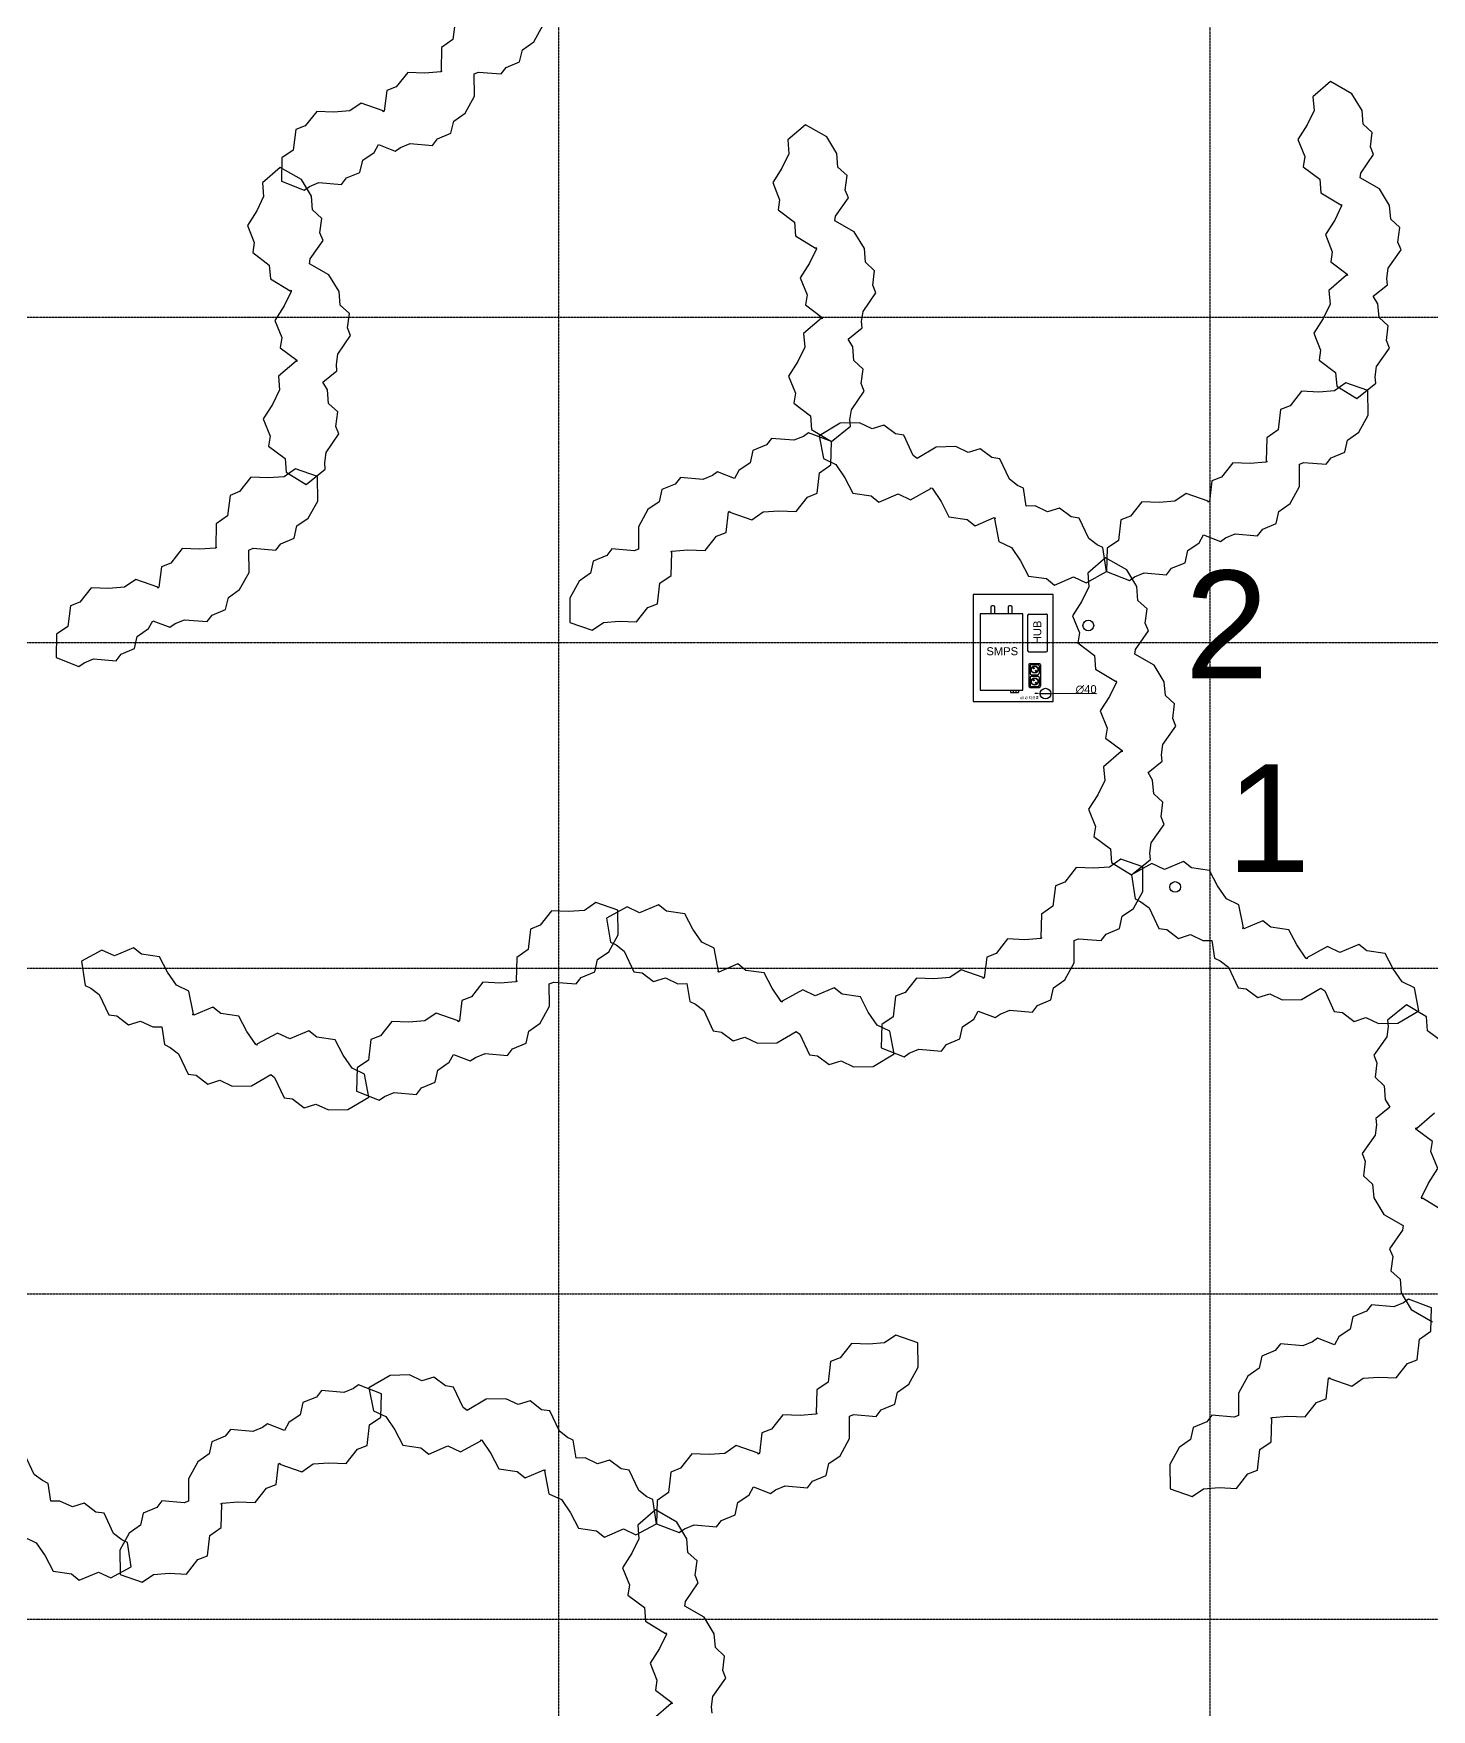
# Model space of a CAD drawing. Header units: millimetres. Extents: x -9372 to 300256, y -58520 to 166772.
# Drawn here: x 3151 to 8390, y -31759 to -25477 of the extents above; entities that cross this region are included whole.
import ezdxf

# ---------------------------------------------------------------- set-up
doc = ezdxf.new("R2010")
doc.units = ezdxf.units.MM
doc.linetypes.add('HIDDEN2', pattern=[0.1875, 0.125, -0.0625])
for name, color, linetype in [('2-몰탈', 9, 'Continuous'), ('Power_01', 1, 'Continuous'), ('Power_02', 2, 'Continuous'), ('Power_06', 6, 'Continuous'), ('SMPS 박스', 7, 'Continuous'), ('타공홀', 1, 'Continuous')]:
    doc.layers.add(name, color=color, linetype=linetype)
doc.styles.get("Standard").update_dxf_attribs({"font": 'ARIAL.TTF'})
doc.dimstyles.new('ARTware', dxfattribs={"dimtxt": 30, "dimasz": 10, "dimexe": 1.25, "dimexo": 10, "dimtad": 1, "dimtxsty": 'Standard', "dimcen": 2.5, "dimclrt": 1, "dimadec": 0, "dimazin": 0, "dimtfac": 1, "dimtmove": 0, "dimatfit": 3, "dimfxl": 1, "dimarcsym": 0})

# ---------------------------------------------------------------- blocks, each defined once
blk = doc.blocks.new('*D6')
at = {"layer": 'Defpoints', "color": 0}
for p in [(-626.0833078063766, 14915.8748293481), (-586.0833117631963, 14915.85703762044)]:
    blk.add_point(p, dxfattribs=at)
at = {"layer": 'SMPS 박스', "color": 0, "lineweight": -2}
for p, q in [((-636.0833068171717, 14915.87927728002), (-646.0833058279667, 14915.88372521194)), ((-626.0833078063766, 14915.8748293481), (-586.0833117631963, 14915.85703762044)), ((-415.6298764659865, 14915.78122108542), (-576.0833127524013, 14915.85258968852))]:
    blk.add_line(p, q, dxfattribs=at)
at = {"layer": 'SMPS 박스', "color": 0}
for points in [[(-636.0825654951856, 14917.54594378182), (-636.0840481391577, 14914.21261077822), (-626.0833078063766, 14915.8748293481)], [(-576.0825714304152, 14917.51925619032), (-576.0840540743875, 14914.18592318672), (-586.0833117631963, 14915.85703762044)]]:
    blk.add_solid(points, dxfattribs=at)
at = {"layer": 'SMPS 박스', "color": 1, "insert": (-454.269609769298, 14931.74059898608), "char_height": 30, "attachment_point": 5, "rotation": 359.9745152265206}
blk.add_mtext('∅40', dxfattribs=at)
blk = doc.blocks.new('마루바닥')
at = {"layer": '2-몰탈', "color": 1, "linetype": 'HIDDEN2', "ltscale": 3}
for p, q in [((93654.21663202788, 36693.39482803822), (93654.21663202788, 6190.469447600118)), ((96094.21663202788, 36693.39482803833), (96094.21663202881, 6016.924313471814)), ((90910.16343804332, 27888.68519794212), (121628.6778753509, 27888.68519767436)), ((91214.21663202788, 26668.68519793933), (120494.2166320269, 26668.68519767692)), ((90122.88111313037, 25448.68519794887), (120879.2753991315, 25448.68519768088)), ((90007.02274034428, 24228.68519794992), (120494.2166320269, 24228.68519767914)), ((89891.16436755727, 23008.68519795097), (121275.2660520009, 23008.68519767751))]:
    blk.add_line(p, q, dxfattribs=at)
blk = doc.blocks.new('SMPS 박스')
at = {"layer": 'SMPS 박스'}
for p, q in [((-673.2858225995765, 15209.10738881144), (-673.2858225995765, 15077.25927064883)), ((-668.2858225995765, 15214.10738881144), (-603.4590205419579, 15214.10738881144)), ((-598.4590205419578, 15077.25927064882), (-598.4590205419578, 15209.10738881144)), ((-668.5880564320094, 15023.48180711437), (-668.5880564320094, 14944.54343352256)), ((-668.2858225995765, 15072.25927064883), (-603.4590205419578, 15072.25927064882)), ((-663.5880564320094, 15028.48180711437), (-630.4028578559947, 15028.48180711438)), ((-663.5880564320094, 15020.48180711437), (-663.5880564320094, 14992.01262031847)), ((-658.5880564320096, 15025.48180711437), (-635.4028578559949, 15025.48180711438)), ((-630.4028578559945, 15020.48180711438), (-630.4028578559945, 14992.01262031847)), ((-625.4028578559945, 15023.48180711438), (-625.4028578559945, 14944.54343352256)), ((-663.5880564320094, 14976.01262031847), (-663.5880564320094, 14947.54343352256)), ((-658.5880564320096, 14987.01262031847), (-635.4028578559949, 14987.01262031847)), ((-658.5880564320091, 14981.01262031847), (-635.4028578559942, 14981.01262031846)), ((-630.4028578559945, 14976.01262031846), (-630.4028578559945, 14947.54343352256)), ((-737.8423397291978, 14929.53873098505), (-737.8423397291978, 14920.44700955359)), ((-737.8423397291978, 14929.53873098506), (-707.8423397291978, 14929.53873098506)), ((-737.8423397291978, 14920.44700955359), (-707.8423397291978, 14920.44700955359)), ((-727.8423397291978, 14929.53873098505), (-727.8423397291978, 14920.44700955359)), ((-717.8423397291978, 14929.53873098505), (-717.8423397291978, 14920.44700955359)), ((-707.8423397291978, 14929.53873098505), (-707.8423397291978, 14920.44700955359)), ((-663.5880564320094, 14939.54343352256), (-630.4028578559945, 14939.54343352256)), ((-658.588056432009, 14942.54343352256), (-635.4028578559943, 14942.54343352256))]:
    blk.add_line(p, q, dxfattribs=at)
for points in [[(-877.1073809304754, 15287.05487818116), (-877.1073809304754, 14887.05487818116), (-577.1073809304754, 14887.05487818116), (-577.1073809304754, 15287.05487818116)], [(-851.4903871840817, 15214.53873098506), (-851.4903871840817, 14929.53873098506), (-691.4903871840817, 14929.53873098506), (-691.4903871840817, 15214.53873098506)]]:
    blk.add_lwpolyline(points, close=True, dxfattribs=at)
for points in [[(-804.9535128626735, 15246.59290872387), (-802.4779881395316, 15246.59290872387, -0.414213562373095), (-797.4779881395316, 15241.59290872387), (-797.4779881395316, 15214.53873098506), (-809.9535128626735, 15214.53873098506), (-809.9535128626735, 15241.59290872387, -0.414213562373095)], [(-737.7244344598357, 15246.59290872387, -0.414213562373095), (-732.7244344598357, 15241.59290872387), (-732.7244344598357, 15214.53873098506), (-745.1999591829776, 15214.53873098506), (-745.1999591829776, 15241.59290872387, -0.414213562373095), (-740.1999591829776, 15246.59290872387)]]:
    blk.add_lwpolyline(points, format="xyb", close=True, dxfattribs=at)
for centre, radius in [((-646.9954571440024, 15006.24721371642), 13.26577302034764), ((-646.9954571440024, 15006.24721371642), 12.26577302034764), ((-650.7191116049061, 15011.25463493578), 2.27913779739356), ((-646.9954571440024, 14961.16209292074), 13.26577302034764), ((-646.9954571440024, 14961.16209292074), 12.26577302034764), ((-650.7191116049061, 14966.1695141401), 2.27913779739356), ((-642.5932458015467, 15001.4601403505), 2.27913779739356), ((-642.5932458015467, 14956.37501955482), 2.27913779739356)]:
    blk.add_circle(centre, radius, dxfattribs=at)
at = {"layer": 'SMPS 박스', "color": 5}
blk.add_circle((-606.0833097847864, 14915.86593348427), 20, dxfattribs=at)
at = {"layer": 'SMPS 박스'}
for centre, start, end in [((-668.2858225995765, 15209.10738881144), 90, 180), ((-603.4590205419578, 15209.10738881144), 0, 90.00000000000152), ((-668.2858225995765, 15077.25927064883), 180, 270), ((-603.4590205419578, 15077.25927064882), 270, 0), ((-663.5880564320094, 15023.48180711437), 90, 180), ((-658.5880564320094, 15020.48180711437), 90.00000000000315, 180), ((-635.4028578559945, 15020.48180711438), 0, 90.00000000000364), ((-630.4028578559945, 15023.48180711438), 0, 90.00000000000276), ((-658.5880564320094, 14992.01262031847), 180, 269.9999999999968), ((-658.5880564320094, 14976.01262031847), 89.99999999999686, 180), ((-635.4028578559945, 14992.01262031847), 269.9999999999964, 0), ((-635.4028578559945, 14976.01262031846), 0, 89.9999999999963), ((-663.5880564320094, 14944.54343352256), 180, 270), ((-658.5880564320094, 14947.54343352256), 180, 270.0000000000037), ((-635.4028578559945, 14947.54343352256), 270.0000000000031, 0), ((-630.4028578559945, 14944.54343352256), 270, 0)]:
    blk.add_arc(centre, 5, start, end, dxfattribs=at)
at = {"layer": 'SMPS 박스', "insert": (-652.0633556865467, 15101.22219710486), "char_height": 30, "width": 7.092474963921518, "attachment_point": 1, "rotation": 90}
blk.add_mtext('HUB', dxfattribs=at)
at = {"layer": 'SMPS 박스', "attachment_point": 1}
for s, insert, char_height, width in [('SMPS', (-827.7899452576168, 15089.91868861663), 30, 7.092474963921518), ('L', (-733.5293974353893, 14926.01511531095), 2.5, 7.092474963921518), ('N', (-723.5293974353893, 14926.01511531095), 2.5, 7.092474963921518), ('FG', (-714.9806851399214, 14926.01511531095), 2.5, 7.092474963921518), ('{\\C5;40 \\fISOCPEUR|b0|i0|c0|p34;%%C\\fArial|b0|i0|c0|p34; \\fGulim|b0|i0|c129|p50;타공홀}', (-702.3863878960951, 14904.94337936661), 10, 131.7707172271024)]:
    blk.add_mtext(s, dxfattribs=dict(at, insert=insert, char_height=char_height, width=width))
at = {"layer": 'SMPS 박스'}
dim = blk.add_diameter_dim_2p(p1=(-626.0833078063766, 14915.8748293481), p2=(-586.0833117631963, 14915.85703762044), dimstyle='ARTware', dxfattribs=at)
dim.commit()
dim.dimension.update_dxf_attribs({"geometry": '*D6', "text_midpoint": (-454.2767007467066, 14915.79841093144), "dimtype": 131})

msp = doc.modelspace()

# ---------------------------------------------------------------- linework, layer by layer
at = {"layer": 'Power_01'}
msp.add_lwpolyline([(4732.361070461819, -25423.19088158054), (4722.925665350762, -25500.12436113517), (4680.542900660817, -25529.4647719194), (4678.386563363558, -25616.91299922556), (4681.770230330862, -25618.21930191836), (4677.627516641267, -25621.08718753867), (4618.00485449699, -25625.5242483848), (4553.401777532607, -25622.76700813773), (4510.674333191695, -25676.90473246748), (4475.149098301816, -25690.85576190492), (4465.713693190759, -25767.78924145953), (4461.570979501164, -25770.65712707982), (4461.539504877248, -25767.03019473716), (4378.930312794211, -25738.26278899932), (4336.547548103859, -25767.60319978335), (4276.924885959554, -25772.04026062948), (4212.321808995199, -25769.2830203824), (4169.594364654287, -25823.42074471216), (4134.069129764408, -25837.37177414959), (4124.633724653351, -25914.30525370419), (4082.25095996297, -25943.64566448827), (4080.094622665711, -26031.09389179441), (4165.656038102679, -26064.12583863323), (4185.160295449678, -26050.62358301632), (4220.974177972224, -26035.89115780337), (4305.201224140197, -26043.09097741557), (4324.119023632447, -26018.57158078896), (4374.500851058474, -25997.5583002356), (4384.752896214995, -25951.99277142344), (4427.13566090494, -25922.6523606392), (4443.383750279594, -25893.15197522363), (4506.736006640087, -25917.60982638857), (4526.240263987085, -25904.10757077164), (4562.054146509632, -25889.37514555869), (4646.281192677605, -25896.57496517089), (4665.198992169884, -25872.05556854428), (4715.580819595882, -25851.04228799092), (4725.832864752403, -25805.47675917877), (4768.215629442348, -25776.13634839452), (4803.415359471328, -25712.2269508996), (4802.689029953282, -25628.52942871429), (4819.266118670072, -25621.71026523452), (4903.493164838015, -25628.91008484674), (4922.410964329887, -25604.39068821991), (4972.792791755885, -25583.37740766654), (4983.044836912843, -25537.81187885463), (5025.427601602787, -25508.47146807036), (5060.627331631738, -25444.56207057543)], dxfattribs=at)
for points in [[(4037.856326548514, -26985.71114656012), (4032.17565500534, -27023.45241716888), (4094.084300145609, -27070.09045746738), (4098.302458896898, -27121.46521376389), (4172.956676611284, -27167.05677029553), (4244.343889428666, -27109.47438436279), (4242.402721729522, -27085.83207420989), (4247.55100849703, -27047.45012953073), (4295.899758267871, -26978.10727766967), (4284.124237649885, -26949.46428441234), (4291.117116586844, -26895.32570169565), (4256.782233676917, -26863.66440574326), (4252.564074925278, -26812.28964944705), (4235.14003642129, -26783.46819857783), (4287.997285032339, -26740.83246076507), (4286.056117333195, -26717.19015061216), (4291.204404100732, -26678.808205933), (4339.553153871544, -26609.46535407193), (4327.777633253587, -26580.82236081462), (4334.770512190546, -26526.68377809793), (4300.43562928059, -26495.02248214553), (4296.217470528951, -26443.64772584933), (4258.470173772293, -26381.2091666904), (4185.622828566979, -26339.98942541188), (4188.005804119355, -26322.22366372247), (4236.354553890196, -26252.88081186143), (4224.579033271832, -26224.23781860436), (4231.57191220879, -26170.09923588767), (4197.237029299242, -26138.43793993504), (4193.018870547574, -26087.06318363879), (4155.271573790917, -26024.62462447988), (4075.448043470635, -25979.45749781989), (4009.230143259148, -26036.61545388096), (4013.448302010438, -26087.99021017748), (3987.479578349143, -26141.84348065875), (3952.790199768657, -26196.41276634899), (3978.311122170839, -26260.48468075186), (3972.630450627257, -26298.22595136089), (4034.539095767555, -26344.86399165941), (4038.757254519194, -26396.23874795563), (4113.411472233609, -26441.83030448729), (4116.234597034272, -26439.55311428204), (4116.646901991786, -26444.57475238798), (4090.67817833052, -26498.42802286925), (4055.988799750034, -26552.9973085595), (4081.509722152216, -26617.0692229624), (4075.829050609012, -26654.81049357116), (4137.737695749282, -26701.44853386965), (4138.150000706824, -26706.4701719756), (4134.99324784831, -26704.68396362815), (4068.775347636853, -26761.84191968922), (4072.993506388113, -26813.21667598571), (4047.024782726818, -26867.06994646699), (4012.335404146332, -26921.63923215722)], [(3325.102360335659, -27608.28780205634), (3289.57712544578, -27622.23883149377), (3280.141720334723, -27699.17231104837), (3237.758955644342, -27728.51272183245), (3235.602618347082, -27815.96094913859), (3321.164033784051, -27848.99289597741), (3340.668291131049, -27835.4906403605), (3376.482173653596, -27820.75821514755), (3460.709219821569, -27827.95803475975), (3479.627019313819, -27803.43863813314), (3530.008846739845, -27782.42535757978), (3540.260891896367, -27736.85982876761), (3582.643656586311, -27707.51941798338), (3598.891745960966, -27678.01903256781), (3662.244002321459, -27702.47688373273), (3681.748259668457, -27688.97462811581), (3717.562142191004, -27674.24220290287), (3801.789188358976, -27681.44202251507), (3820.706987851256, -27656.92262588846), (3871.088815277253, -27635.90934533509), (3881.340860433775, -27590.34381652293), (3923.723625123719, -27561.00340573869), (3958.9233551527, -27497.09400824377), (3958.197025634654, -27413.39648605847), (3974.774114351443, -27406.5773225787), (4059.001160519387, -27413.77714219091), (4077.918960011259, -27389.25774556409), (4128.300787437256, -27368.24446501072), (4138.552832594214, -27322.6789361988), (4180.935597284159, -27293.33852541454), (4216.13532731311, -27229.4291279196), (4215.339441256467, -27137.71635951249), (4132.73024917343, -27108.94895377463), (4090.347484483078, -27138.2893645587), (4030.724822338772, -27142.72642540482), (3966.121745374388, -27139.96918515775), (3923.394301033506, -27194.1069094875), (3887.86906614319, -27208.05793892471), (3878.433661032133, -27284.99141847935), (3836.050896342189, -27314.33182926358), (3833.894559044929, -27401.78005656974), (3837.278226012233, -27403.08635926254), (3833.135512322639, -27405.95424488284), (3773.512850178362, -27410.39130572898), (3708.909773213978, -27407.63406548191), (3666.182328873067, -27461.77178981165), (3630.657093983187, -27475.7228192491), (3621.22168887213, -27552.6562988037), (3617.078975182536, -27555.52418442399), (3617.04750055862, -27551.89725208133), (3534.438308475583, -27523.12984634349), (3492.055543785231, -27552.47025712753), (3432.432881640925, -27556.90731797366), (3367.82980467657, -27554.15007772658)]]:
    msp.add_lwpolyline(points, close=True, dxfattribs=at)
at = {"layer": 'Power_02'}
for points in [[(7974.152849800055, -26663.76648310799), (7968.472178256852, -26701.50775371674), (8030.380823397121, -26748.14579401525), (8034.598982148411, -26799.52055031175), (8109.253199862826, -26845.1121068434), (8180.640412680179, -26787.52972091066), (8178.699244981035, -26763.88741075776), (8183.847531748572, -26725.5054660786), (8232.196281519384, -26656.16261421752), (8220.420760901427, -26627.51962096021), (8227.413639838385, -26573.38103824352), (8193.07875692843, -26541.71974229113), (8188.860598176791, -26490.34498599492), (8171.436559672802, -26461.5235351257), (8224.293808283881, -26418.88779731293), (8222.352640584737, -26395.24548716002), (8227.500927352245, -26356.86354248087), (8275.849677123057, -26287.5206906198), (8264.0741565051, -26258.87769736248), (8271.067035442058, -26204.73911464578), (8236.732152532131, -26173.0778186934), (8232.513993780492, -26121.70306239718), (8194.766697023835, -26059.26450323827), (8121.91935181852, -26018.04476195975), (8124.302327370868, -26000.27900027034), (8172.651077141709, -25930.9361484093), (8160.875556523344, -25902.29315515222), (8167.868435460303, -25848.15457243552), (8133.533552550783, -25816.4932764829), (8129.315393799116, -25765.11852018666), (8091.568097042458, -25702.67996102774), (8011.744566722147, -25657.51283436775), (7945.52666651069, -25714.67079042883), (7949.744825261951, -25766.04554672533), (7923.776101600684, -25819.89881720662), (7889.086723020198, -25874.46810289686), (7914.607645422351, -25938.54001729973), (7908.926973878799, -25976.28128790876), (7970.835619019068, -26022.91932820728), (7975.053777770736, -26074.29408450349), (8049.707995485122, -26119.88564103514), (8052.531120285785, -26117.6084508299), (8052.943425243328, -26122.63008893584), (8026.974701582032, -26176.48335941712), (7992.285323001546, -26231.05264510735), (8017.806245403728, -26295.12455951025), (8012.125573860554, -26332.86583011902), (8074.034219000823, -26379.50387041751), (8074.446523958337, -26384.52550852345), (8071.289771099851, -26382.73930017601), (8005.071870888365, -26439.89725623709), (8009.290029639626, -26491.27201253358), (7983.321305978359, -26545.12528301484), (7948.631927397873, -26599.69456870509)], [(6006.154254063862, -26825.35024316526), (6000.473582520688, -26863.09151377402), (6062.382227660957, -26909.72955407253), (6066.600386412247, -26961.10431036903), (6141.254604126632, -27006.69586690069), (6212.641816944015, -26949.11348096795), (6210.700649244871, -26925.47117081503), (6215.848936012379, -26887.08922613588), (6264.19768578322, -26817.74637427479), (6252.422165165262, -26789.1033810175), (6259.415044102192, -26734.9647983008), (6225.080161192265, -26703.30350234841), (6220.862002440626, -26651.92874605219), (6203.437963936638, -26623.10729518298), (6256.295212547688, -26580.47155737021), (6254.354044848544, -26556.82924721731), (6259.50233161608, -26518.44730253816), (6307.851081386892, -26449.10445067707), (6296.075560768935, -26420.46145741976), (6303.068439705894, -26366.32287470307), (6268.733556795967, -26334.66157875069), (6264.515398044299, -26283.28682245447), (6226.768101287642, -26220.84826329556), (6153.920756082327, -26179.62852201704), (6156.303731634704, -26161.86276032761), (6204.652481405545, -26092.51990846657), (6192.87696078718, -26063.8769152095), (6199.869839724139, -26009.73833249281), (6165.53495681459, -25978.07703654018), (6161.316798062951, -25926.70228024393), (6123.569501306265, -25864.26372108502), (6043.745970985983, -25819.09659442503), (5977.528070774497, -25876.2545504861), (5981.746229525786, -25927.62930678262), (5955.77750586452, -25981.48257726389), (5921.088127284005, -26036.05186295413), (5946.609049686187, -26100.123777357), (5940.928378142606, -26137.86504796603), (6002.837023282904, -26184.50308826455), (6007.055182034543, -26235.87784456077), (6081.709399748957, -26281.46940109243), (6084.532524549621, -26279.19221088718), (6084.944829507134, -26284.21384899312), (6058.976105845868, -26338.06711947441), (6024.286727265382, -26392.63640516464), (6049.807649667564, -26456.70831956754), (6044.12697812439, -26494.4495901763), (6106.035623264659, -26541.08763047479), (6106.447928222173, -26546.10926858074), (6103.291175363658, -26544.32306023329), (6037.073275152201, -26601.48101629436), (6041.291433903461, -26652.85577259085), (6015.322710242195, -26706.70904307213), (5980.63333166168, -26761.27832876238)], [(7261.398884597977, -27286.343137934), (7225.873649708097, -27300.29416737145), (7216.43824459704, -27377.22764692605), (7174.055479906659, -27406.56805771012), (7171.8991426094, -27494.01628501627), (7257.460558046369, -27527.04823185508), (7276.964815393367, -27513.54597623817), (7312.778697915914, -27498.81355102522), (7397.005744083886, -27506.01337063742), (7415.923543576137, -27481.49397401082), (7466.305371002163, -27460.48069345746), (7476.557416158685, -27414.91516464528), (7518.940180848629, -27385.57475386104), (7535.188270223283, -27356.07436844548), (7598.540526583776, -27380.5322196104), (7618.044783930774, -27367.02996399348), (7653.858666453321, -27352.29753878053), (7738.085712621294, -27359.49735839273), (7757.003512113573, -27334.97796176614), (7807.385339539571, -27313.96468121278), (7817.637384696092, -27268.3991524006), (7860.020149386037, -27239.05874161636), (7895.219879415017, -27175.14934412144), (7894.493549896943, -27091.45182193613), (7911.070638613761, -27084.63265845636), (7995.297684781704, -27091.83247806858), (8014.215484273576, -27067.31308144177), (8064.597311699574, -27046.2998008884), (8074.849356856503, -27000.73427207647), (8117.232121546476, -26971.39386129221), (8152.431851575428, -26907.48446379729), (8151.635965518784, -26815.77169539015), (8069.026773435748, -26787.00428965231), (8026.644008745367, -26816.34470043637), (7967.02134660109, -26820.78176128249), (7902.418269636706, -26818.02452103542), (7859.690825295824, -26872.16224536517), (7824.165590405508, -26886.11327480238), (7814.730185294422, -26963.04675435703), (7772.347420604507, -26992.38716514126), (7770.191083307218, -27079.83539244741), (7773.574750274551, -27081.14169514021), (7769.432036584956, -27084.00958076051), (7709.80937444068, -27088.44664160664), (7645.206297476296, -27085.68940135957), (7602.478853135384, -27139.82712568932), (7566.953618245505, -27153.77815512677), (7557.518213134448, -27230.71163468137), (7553.375499444854, -27233.57952030166), (7553.344024820937, -27229.95258795899), (7470.7348327379, -27201.18518222116), (7428.352068047549, -27230.52559300519), (7368.729405903243, -27234.96265385133), (7304.126328938888, -27232.20541360426)], [(6947.314618229502, -27520.34981843774), (6977.159181576208, -27544.14005960907), (7048.503231827563, -27513.84462035299), (7095.104155269204, -27535.87896586544), (7171.914710280907, -27494.02229509097), (7157.740507661321, -27403.40796231937), (7136.295082615179, -27393.26790778337), (7105.629486860169, -27369.61838831716), (7069.751190463037, -27293.07571684387), (7039.057870352801, -27288.95212021314), (6995.668921863733, -27255.8268180498), (6951.081993797256, -27269.73105090957), (6904.481070355672, -27247.69670539757), (6870.80894247703, -27248.37563994393), (6860.313934727616, -27181.28205096621), (6838.868509681473, -27171.14199643022), (6808.202913926434, -27147.49247696401), (6772.324617529302, -27070.9498054907), (6741.631297419066, -27066.82620885999), (6698.242348930027, -27033.70090669663), (6653.65542086355, -27047.60513955641), (6607.054497421967, -27025.5707940444), (6534.107470636329, -27027.04163238039), (6461.98645494903, -27069.51941328718), (6447.792341784589, -27058.57281507751), (6411.914045387515, -26982.03014360424), (6381.220725277279, -26977.90654697399), (6337.831776788211, -26944.78124481063), (6293.244848721733, -26958.68547766993), (6246.643925280121, -26936.65113215793), (6173.696898494483, -26938.12197049391), (6094.669254230816, -26984.66761224104), (6111.060546102366, -27070.59297403999), (6157.661469544008, -27092.62731955246), (6191.315408027018, -27142.04352918761), (6221.229106410887, -27199.37005512493), (6289.477473153951, -27209.3042451981), (6319.322036500685, -27233.09448636991), (6390.66608675207, -27202.79904711382), (6437.267010193653, -27224.83339262581), (6514.077565205356, -27182.97672185132), (6513.517023038687, -27179.39322895328), (6518.072041685824, -27181.54698143892), (6551.725980168834, -27230.96319107409), (6581.639678552674, -27288.28971701142), (6649.888045295796, -27298.22390708457), (6679.732608642473, -27322.01414825591), (6751.076658893857, -27291.71870899982), (6755.631677540965, -27293.87246148546), (6752.506399306367, -27295.71318548068), (6768.897691177917, -27381.63854727962), (6815.49861461953, -27403.67289279208), (6849.15255310254, -27453.08910242726), (6879.066251486409, -27510.41562836459)], [(6051.754861280308, -27214.3690136518), (6087.280096170216, -27200.41798421436), (6096.715501281273, -27123.48450465976), (6139.098265971625, -27094.1440938757), (6141.254603268913, -27006.69586656954), (6055.693187831945, -26973.66391973072), (6036.188930484946, -26987.16617534765), (6000.3750479624, -27001.89860056058), (5916.148001794427, -26994.6987809484), (5897.230202302148, -27019.21817757499), (5846.84837487615, -27040.23145812836), (5836.596329719599, -27085.79698694052), (5794.213565029684, -27115.13739772476), (5777.96547565503, -27144.63778314034), (5714.613219294537, -27120.17993197541), (5695.108961947539, -27133.68218759233), (5659.295079424992, -27148.41461280527), (5575.068033257019, -27141.21479319308), (5556.15023376474, -27165.73418981968), (5505.768406338713, -27186.74747037304), (5495.516361182192, -27232.3129991852), (5453.133596492276, -27261.65340996944), (5417.933866463296, -27325.56280746436), (5418.660195981342, -27409.26032964968), (5402.083107264552, -27416.07949312944), (5317.856061096609, -27408.87967351722), (5298.938261604737, -27433.39907014403), (5248.55643417871, -27454.4123506974), (5238.304389021781, -27499.97787950934), (5195.921624331837, -27529.31829029361), (5160.721894302857, -27593.22768778853), (5161.517780359529, -27684.94045619566), (5244.126972442566, -27713.70786193349), (5286.509737132918, -27684.36745114943), (5346.132399277223, -27679.93039030331), (5410.735476241578, -27682.68763055038), (5453.462920582489, -27628.54990622065), (5488.988155472776, -27614.59887678342), (5498.423560583862, -27537.66539722877), (5540.806325273807, -27508.32498644454), (5542.962662571066, -27420.87675913839), (5539.578995603733, -27419.5704564456), (5543.721709293328, -27416.70257082531), (5603.344371437634, -27412.26550997917), (5667.947448401988, -27415.02275022624), (5710.6748927429, -27360.88502589648), (5746.200127632779, -27346.93399645905), (5755.635532743865, -27270.00051690445), (5759.77824643346, -27267.13263128414), (5759.809721057376, -27270.75956362681), (5842.418913140384, -27299.52696936466), (5884.801677830736, -27270.18655858061), (5944.424339975041, -27265.74949773449), (6009.027416939425, -27268.50673798156)], [(7130.089262667825, -28448.89511891511), (7124.408591124622, -28486.63638952388), (7186.317236264891, -28533.27442982238), (7190.535395016181, -28584.64918611888), (7265.189612730595, -28630.24074265054), (7336.576825547949, -28572.6583567178), (7334.635657848805, -28549.01604656488), (7339.783944616342, -28510.63410188573), (7388.132694387154, -28441.29125002465), (7376.357173769196, -28412.64825676735), (7383.350052706155, -28358.50967405066), (7349.015169796199, -28326.84837809826), (7344.79701104456, -28275.47362180204), (7327.372972540572, -28246.65217093284), (7380.230221151651, -28204.01643312006), (7378.289053452507, -28180.37412296714), (7383.437340220014, -28141.99217828801), (7431.786089990826, -28072.64932642692), (7420.010569372869, -28044.00633316961), (7427.003448309828, -27989.86775045292), (7392.668565399901, -27958.20645450054), (7388.450406648262, -27906.83169820432), (7350.703109891605, -27844.39313904541), (7277.85576468629, -27803.17339776688), (7280.238740238638, -27785.40763607746), (7328.587490009479, -27716.06478421642), (7316.811969391114, -27687.42179095936), (7323.804848328073, -27633.28320824266), (7289.469965418553, -27601.62191229004), (7285.251806666885, -27550.24715599378), (7247.504509910228, -27487.80859683488), (7167.680979589917, -27442.64147017487), (7101.46307937846, -27499.79942623596), (7105.68123812972, -27551.17418253246), (7079.712514468454, -27605.02745301374), (7045.023135887968, -27659.59673870399), (7070.544058290121, -27723.66865310686), (7064.863386746569, -27761.40992371588), (7126.772031886838, -27808.0479640144), (7130.990190638506, -27859.42272031063), (7205.644408352891, -27905.01427684228), (7208.467533153555, -27902.73708663702), (7208.879838111097, -27907.75872474296), (7182.911114449802, -27961.61199522424), (7148.221735869316, -28016.18128091449), (7173.742658271498, -28080.25319531739), (7168.061986728324, -28117.99446592615), (7229.970631868593, -28164.63250622465), (7230.382936826107, -28169.65414433059), (7227.226183967621, -28167.86793598313), (7161.008283756135, -28225.02589204421), (7165.226442507395, -28276.4006483407), (7139.257718846129, -28330.25391882198), (7104.568340265643, -28384.82320451223)], [(6417.335294020435, -29071.47175140979), (6381.810059130556, -29085.42278084722), (6372.374654019499, -29162.35626040182), (6329.991889329118, -29191.69667118588), (6327.835552031858, -29279.14489849204), (6413.396967468827, -29312.17684533086), (6432.901224815825, -29298.67458971393), (6468.715107338372, -29283.942164501), (6552.942153506345, -29291.14198411319), (6571.859952998624, -29266.62258748659), (6622.241780424622, -29245.60930693323), (6632.493825581172, -29200.04377812106), (6674.876590271087, -29170.70336733683), (6691.124679645742, -29141.20298192125), (6754.476936006235, -29165.66083308618), (6773.981193353233, -29152.15857746925), (6809.79507587578, -29137.42615225632), (6894.022122043752, -29144.6259718685), (6912.939921536032, -29120.10657524191), (6963.321748962058, -29099.09329468854), (6973.57379411858, -29053.52776587638), (7015.956558808495, -29024.18735509214), (7051.156288837476, -28960.27795759722), (7050.42995931943, -28876.5804354119), (7067.007048036219, -28869.76127193215), (7151.234094204163, -28876.96109154436), (7170.151893696035, -28852.44169491755), (7220.533721122061, -28831.42841436419), (7230.78576627899, -28785.86288555224), (7273.168530968935, -28756.52247476797), (7308.368260997915, -28692.61307727305), (7307.572374941243, -28600.90030886592), (7224.963182858206, -28572.13290312809), (7182.580418167854, -28601.47331391215), (7122.957756023548, -28605.91037475827), (7058.354679059194, -28603.1531345112), (7015.627234718282, -28657.29085884093), (6980.101999827995, -28671.24188827816), (6970.666594716909, -28748.17536783281), (6928.283830026965, -28777.51577861705), (6926.127492729705, -28864.96400592319), (6929.511159697038, -28866.27030861599), (6925.368446007444, -28869.13819423628), (6865.745783863138, -28873.57525508241), (6801.142706898783, -28870.81801483534), (6758.415262557872, -28924.9557391651), (6722.890027667992, -28938.90676860254), (6713.454622556907, -29015.84024815714), (6709.311908867312, -29018.70813377744), (6709.280434243396, -29015.08120143478), (6626.671242160388, -28986.31379569693), (6584.288477470036, -29015.65420648098), (6524.66581532573, -29020.09126732709), (6460.062738361346, -29017.33402708003)], [(7489.789703898496, -28603.91322001639), (7459.945140551819, -28580.12297884504), (7388.601090300464, -28610.41841810114), (7342.000166858794, -28588.38407258868), (7265.18961184712, -28630.24074336317), (7279.363814466677, -28720.85507613474), (7300.809239512819, -28730.99513067074), (7331.474835267858, -28754.64465013696), (7367.35313166499, -28831.18732161027), (7398.046451775226, -28835.31091824097), (7441.435400264294, -28868.43622040433), (7486.022328330742, -28854.53198754456), (7532.623251772326, -28876.56633305656), (7566.295379650997, -28875.8873985102), (7576.790387400382, -28942.9809874879), (7598.235812446554, -28953.12104202389), (7628.901408201564, -28976.77056149012), (7664.779704598695, -29053.31323296342), (7695.473024708932, -29057.43682959414), (7738.861973198, -29090.56213175748), (7783.448901264477, -29076.65789889773), (7830.04982470606, -29098.69224440971), (7902.996851491698, -29097.22140607373), (7975.117867178968, -29054.74362516694), (7989.311980343409, -29065.6902233766), (8025.190276740512, -29142.23289484989), (8055.883596850719, -29146.35649148014), (8099.272545339787, -29179.48179364348), (8143.859473406264, -29165.57756078419), (8190.460396847877, -29187.61190629618), (8263.407423633515, -29186.1410679602), (8342.435067897182, -29139.59542621307), (8326.043776025661, -29053.67006441414), (8279.44285258399, -29031.63571890169), (8245.78891410098, -28982.21950926651), (8215.875215717111, -28924.89298332918), (8147.626848974047, -28914.95879325602), (8117.782285627312, -28891.16855208421), (8046.438235375928, -28921.46399134031), (7999.837311934345, -28899.42964582831), (7923.026756922642, -28941.2863166028), (7923.587299089311, -28944.86980950086), (7919.032280442203, -28942.7160570152), (7885.378341959193, -28893.29984738004), (7855.464643575324, -28835.97332144271), (7787.216276832231, -28826.03913136954), (7757.371713485525, -28802.2488901982), (7686.02766323417, -28832.54432945429), (7681.472644587033, -28830.39057696865), (7684.597922821631, -28828.54985297345), (7668.20663095011, -28742.6244911745), (7621.605707508468, -28720.59014566203), (7587.951769025458, -28671.17393602687), (7558.038070641618, -28613.84741008954)], [(4450.895836896627, -29233.73732254303), (4415.370602006748, -29247.68835198045), (4405.935196895691, -29324.62183153506), (4363.55243220531, -29353.96224231913), (4361.39609490805, -29441.41046962528), (4446.957510345019, -29474.44241646411), (4466.461767692017, -29460.94016084717), (4502.275650214564, -29446.20773563425), (4586.502696382537, -29453.40755524643), (4605.420495874787, -29428.88815861983), (4655.802323300813, -29407.87487806646), (4666.054368457335, -29362.30934925431), (4708.437133147279, -29332.96893847008), (4724.685222521934, -29303.46855305448), (4788.037478882427, -29327.92640421943), (4807.541736229425, -29314.42414860248), (4843.355618751972, -29299.69172338957), (4927.582664919944, -29306.89154300175), (4946.500464412224, -29282.37214637514), (4996.882291838221, -29261.35886582178), (5007.134336994743, -29215.79333700963), (5049.517101684687, -29186.45292622539), (5084.716831713667, -29122.54352873047), (5083.990502195622, -29038.84600654515), (5100.567590912411, -29032.02684306538), (5184.794637080355, -29039.22666267761), (5203.712436572227, -29014.70726605078), (5254.094263998224, -28993.69398549742), (5264.346309155182, -28948.12845668547), (5306.729073845127, -28918.78804590121), (5341.928803874078, -28854.87864840629), (5341.132917817435, -28763.16587999917), (5258.523725734398, -28734.39847426132), (5216.140961044046, -28763.73888504539), (5156.51829889974, -28768.17594589152), (5091.915221935356, -28765.41870564445), (5049.187777594474, -28819.55642997417), (5013.662542704158, -28833.50745941141), (5004.227137593101, -28910.44093896604), (4961.844372903157, -28939.78134975028), (4959.688035605897, -29027.22957705644), (4963.071702573201, -29028.53587974924), (4958.928988883607, -29031.40376536953), (4899.30632673933, -29035.84082621566), (4834.703249774946, -29033.08358596858), (4791.975805434035, -29087.22131029835), (4756.450570544155, -29101.17233973577), (4747.015165433098, -29178.10581929037), (4742.872451743504, -29180.97370491068), (4742.840977119587, -29177.34677256802), (4660.231785036551, -29148.57936683016), (4617.849020346199, -29177.91977761422), (4558.226358201893, -29182.35683846033), (4493.623281237538, -29179.59959821326)], [(5523.35024515049, -28766.178767479), (5493.505681803785, -28742.38852630767), (5422.16163155243, -28772.68396556375), (5375.560708110788, -28750.64962005129), (5298.750153099085, -28792.50629082577), (5312.924355718671, -28883.12062359737), (5334.369780764813, -28893.26067813336), (5365.035376519823, -28916.91019759957), (5400.913672916955, -28993.45286907286), (5431.606993027191, -28997.57646570359), (5474.995941516259, -29030.70176786694), (5519.582869582737, -29016.79753500716), (5566.18379302432, -29038.83188051917), (5599.855920902963, -29038.1529459728), (5610.350928652377, -29105.24653495052), (5631.796353698519, -29115.38658948652), (5662.461949453529, -29139.03610895273), (5698.34024585069, -29215.57878042603), (5729.033565960926, -29219.70237705675), (5772.422514449965, -29252.82767922011), (5817.009442516443, -29238.92344636032), (5863.610365958026, -29260.95779187234), (5936.557392743664, -29259.48695353634), (6008.678408430962, -29217.00917262955), (6022.872521595375, -29227.95577083922), (6058.750817992477, -29304.4984423125), (6089.444138102714, -29308.62203894275), (6132.833086591781, -29341.74734110611), (6177.420014658259, -29327.8431082468), (6224.020938099871, -29349.8774537588), (6296.967964885509, -29348.40661542282), (6375.995609149177, -29301.86097367569), (6359.604317277626, -29215.93561187675), (6313.003393835985, -29193.90126636428), (6279.349455352974, -29144.48505672913), (6249.435756969106, -29087.1585307918), (6181.187390226041, -29077.22434071863), (6151.342826879307, -29053.43409954682), (6079.998776627923, -29083.72953880292), (6033.397853186339, -29061.69519329093), (5956.587298174636, -29103.5518640654), (5957.147840341306, -29107.13535696345), (5952.592821694168, -29104.98160447781), (5918.938883211158, -29055.56539484265), (5889.025184827318, -28998.23886890532), (5820.776818084196, -28988.30467883217), (5790.93225473752, -28964.51443766082), (5719.588204486136, -28994.80987691692), (5715.033185839027, -28992.65612443128), (5718.158464073626, -28990.81540043605), (5701.767172202075, -28904.89003863711), (5655.166248760463, -28882.85569312466), (5621.512310277452, -28833.43948348948), (5591.598611893583, -28776.11295755215)], [(3555.352332302587, -28927.77888515194), (3525.507768955882, -28903.9886439806), (3454.163718704527, -28934.28408323669), (3407.562795262886, -28912.24973772424), (3330.752240251182, -28954.10640849872), (3344.926442870768, -29044.7207412703), (3366.371867916911, -29054.86079580629), (3397.037463671921, -29078.51031527251), (3432.915760069052, -29155.05298674581), (3463.609080179289, -29159.17658337652), (3506.998028668357, -29192.30188553988), (3551.584956734834, -29178.3976526801), (3598.185880176417, -29200.43199819211), (3631.85800805506, -29199.75306364575), (3642.353015804474, -29266.84665262346), (3663.798440850616, -29276.98670715945), (3694.464036605626, -29300.63622662566), (3730.342333002787, -29377.17889809898), (3761.035653113024, -29381.30249472968), (3804.424601602062, -29414.42779689304), (3849.01152966854, -29400.52356403327), (3895.612453110123, -29422.55790954527), (3968.559479895761, -29421.08707120929), (4040.680495583059, -29378.60929030248), (4054.874608747472, -29389.55588851216), (4090.752905144574, -29466.09855998545), (4121.446225254811, -29470.22215661569), (4164.835173743879, -29503.34745877904), (4209.422101810356, -29489.44322591975), (4256.023025251969, -29511.47757143174), (4328.970052037606, -29510.00673309575), (4407.997696301245, -29463.46109134862), (4391.606404429724, -29377.53572954969), (4345.005480988082, -29355.50138403723), (4311.351542505072, -29306.08517440206), (4281.437844121203, -29248.75864846473), (4213.189477378139, -29238.82445839157), (4183.344914031404, -29215.03421721977), (4112.000863779991, -29245.32965647586), (4065.399940338437, -29223.29531096386), (3988.589385326733, -29265.15198173835), (3989.149927493403, -29268.7354746364), (3984.594908846266, -29266.58172215075), (3950.940970363255, -29217.1655125156), (3921.027271979387, -29159.83898657827), (3852.778905236293, -29149.9047965051), (3822.934341889617, -29126.11455533376), (3751.590291638233, -29156.40999458985), (3747.035272991125, -29154.25624210421), (3750.160551225723, -29152.415518109), (3733.769259354172, -29066.49015631006), (3687.16833591256, -29044.45581079759), (3653.51439742955, -28995.03960116243), (3623.600699045681, -28937.7130752251)], [(8300.002685557862, -30461.42769818856), (8335.527920447741, -30447.47666875113), (8344.963325558798, -30370.54318919653), (8387.346090249179, -30341.20277841245), (8389.502427546438, -30253.75455110631), (8303.94101210947, -30220.72260426749), (8284.436754762472, -30234.2248598844), (8248.622872239925, -30248.95728509735), (8164.395826071952, -30241.75746548515), (8145.478026579673, -30266.27686211176), (8095.096199153675, -30287.29014266512), (8084.844153997125, -30332.85567147729), (8042.461389307209, -30362.19608226152), (8026.213299932555, -30391.69646767709), (7962.861043572062, -30367.23861651217), (7943.356786225064, -30380.74087212908), (7907.542903702517, -30395.47329734203), (7823.315857534544, -30388.27347772983), (7804.398058042265, -30412.79287435644), (7754.016230616238, -30433.80615490981), (7743.764185459717, -30479.37168372197), (7701.381420769801, -30508.71209450621), (7666.181690740821, -30572.62149200113), (7666.908020258867, -30656.31901418643), (7650.330931542077, -30663.1381776662), (7566.103885374134, -30655.93835805399), (7547.186085882262, -30680.45775468081), (7496.804258456235, -30701.47103523418), (7486.552213299306, -30747.0365640461), (7444.169448609362, -30776.37697483036), (7408.969718580382, -30840.2863723253), (7409.765604637054, -30931.99914073241), (7492.374796720091, -30960.76654647027), (7534.757561410443, -30931.4261356862), (7594.380223554748, -30926.98907484008), (7658.983300519103, -30929.74631508715), (7701.710744860015, -30875.6085907574), (7737.235979750301, -30861.65756132019), (7746.671384861387, -30784.72408176555), (7789.054149551332, -30755.38367098132), (7791.210486848591, -30667.93544367516), (7787.826819881258, -30666.62914098236), (7791.969533570853, -30663.76125536206), (7851.592195715159, -30659.32419451592), (7916.195272679513, -30662.08143476299), (7958.922717020425, -30607.94371043325), (7994.447951910304, -30593.9926809958), (8003.88335702139, -30517.0592014412), (8008.026070710985, -30514.19131582091), (8008.057545334901, -30517.81824816357), (8090.666737417909, -30546.58565390141), (8133.04950210829, -30517.24524311737), (8192.672164252566, -30512.80818227124), (8257.27524121695, -30515.56542251832)]]:
    msp.add_lwpolyline(points, close=True, dxfattribs=at)
for points in [[(8436.992969623316, -29261.13439020519), (8375.084324483047, -29214.49634990668), (8370.866165731757, -29163.12159361017), (8296.211948017342, -29117.53003707853), (8224.824735199989, -29175.11242301126), (8226.765902899133, -29198.75473316417), (8221.617616131596, -29237.13667784333), (8173.268866360784, -29306.4795297044), (8185.044386978741, -29335.12252296171), (8178.051508041783, -29389.26110567841), (8212.386390951739, -29420.9224016308), (8216.604549703377, -29472.29715792702), (8234.028588207366, -29501.11860879623), (8181.171339596287, -29543.75434660898), (8183.11250729546, -29567.39665676191), (8177.964220527923, -29605.77860144105), (8129.615470757111, -29675.12145330214), (8141.390991375069, -29703.76444655943), (8134.39811243811, -29757.90302927613), (8168.732995348037, -29789.56432522852), (8172.951154099675, -29840.93908152475), (8210.698450856333, -29903.37764068366), (8283.545796061677, -29944.59738196217), (8281.1628205093, -29962.36314365159), (8232.81407073846, -30031.70599551265), (8244.589591356824, -30060.34898876971), (8237.596712419865, -30114.4875714864), (8271.931595329414, -30146.14886743903), (8276.149754081052, -30197.52362373528), (8313.89705083771, -30259.96218289419), (8393.72058115802, -30305.12930955418)], [(8430.411370109432, -29888.34805941842), (8355.757152395046, -29842.75650288678), (8352.934027594383, -29845.03369309203), (8352.52172263684, -29840.01205498609), (8378.490446298136, -29786.15878450481), (8413.179824878622, -29731.58949881456), (8387.65890247644, -29667.51758441167), (8393.339574019614, -29629.77631380291), (8331.430928879345, -29583.1382735044), (8331.018623921831, -29578.11663539846), (8334.175376780317, -29579.90284374592), (8400.393276991803, -29522.74488768484)]]:
    msp.add_lwpolyline(points, dxfattribs=at)
at = {"layer": 'Power_06'}
for points in [[(5575.119761276714, -30854.5742704552), (5539.594526386834, -30868.52529989263), (5530.159121275778, -30945.45877944723), (5487.776356585397, -30974.79919023129), (5485.620019288137, -31062.24741753745), (5571.181434725106, -31095.27936437627), (5590.685692072104, -31081.77710875934), (5626.499574594651, -31067.04468354641), (5710.726620762623, -31074.2445031586), (5729.644420254903, -31049.725106532), (5780.0262476809, -31028.71182597864), (5790.278292837451, -30983.14629716647), (5832.661057527366, -30953.80588638224), (5848.90914690202, -30924.30550096666), (5912.261403262513, -30948.7633521316), (5931.765660609512, -30935.26109651466), (5967.579543132058, -30920.52867130173), (6051.806589300031, -30927.72849091391), (6070.72438879231, -30903.20909428732), (6121.106216218337, -30882.19581373395), (6131.358261374859, -30836.6302849218), (6173.741026064774, -30807.28987413755), (6208.940756093754, -30743.38047664265), (6208.214426575709, -30659.68295445731), (6224.791515292498, -30652.86379097756), (6309.018561460442, -30660.06361058979), (6327.936360952313, -30635.54421396296), (6378.31818837834, -30614.53093340959), (6388.570233535269, -30568.96540459765), (6430.952998225213, -30539.62499381338), (6466.152728254194, -30475.71559631846), (6465.356842197521, -30384.00282791133), (6382.747650114485, -30355.2354221735), (6340.364885424133, -30384.57583295756), (6280.742223279827, -30389.01289380368), (6216.139146315472, -30386.25565355663), (6173.411701974561, -30440.39337788634), (6137.886467084274, -30454.34440732359), (6128.451061973188, -30531.27788687822), (6086.068297283244, -30560.61829766246), (6083.911959985984, -30648.0665249686), (6087.295626953317, -30649.37282766141), (6083.152913263722, -30652.2407132817), (6023.530251119417, -30656.67777412782), (5958.927174155062, -30653.92053388075), (5916.19972981415, -30708.05825821051), (5880.674494924271, -30722.00928764795), (5871.239089813185, -30798.94276720255), (5867.096376123591, -30801.81065282285), (5867.064901499674, -30798.1837204802), (5784.455709416667, -30769.41631474234), (5742.072944726315, -30798.75672552639), (5682.450282582009, -30803.1937863725), (5617.847205617625, -30800.43654612543)], [(5261.019922311461, -31088.57493892028), (5290.864485658167, -31112.36518009163), (5362.208535909522, -31082.06974083553), (5408.809459351163, -31104.10408634799), (5485.620014362867, -31062.2474155735), (5471.445811743281, -30971.63308280193), (5450.000386697138, -30961.49302826593), (5419.334790942128, -30937.84350879969), (5383.456494544997, -30861.3008373264), (5352.76317443476, -30857.17724069569), (5309.374225945692, -30824.05193853234), (5264.787297879215, -30837.9561713921), (5218.186374437631, -30815.92182588011), (5184.514246558989, -30816.60076042647), (5174.019238809575, -30749.50717144876), (5152.573813763433, -30739.36711691276), (5121.908218008422, -30715.71759744654), (5086.029921611262, -30639.17492597325), (5055.336601501025, -30635.05132934252), (5011.947653011986, -30601.92602717919), (4967.360724945509, -30615.83026003894), (4920.759801503926, -30593.79591452696), (4847.812774718288, -30595.26675286294), (4775.691759030989, -30637.74453376971), (4761.497645866577, -30626.79793556007), (4725.619349469474, -30550.25526408678), (4694.926029359238, -30546.13166745652), (4651.53708087017, -30513.00636529317), (4606.950152803693, -30526.91059815248), (4560.34922936208, -30504.87625264048), (4487.402202576443, -30506.34709097647), (4408.374558312804, -30552.89273272359), (4424.765850184325, -30638.81809452253), (4471.366773625967, -30660.85244003499), (4505.020712108977, -30710.26864967016), (4534.934410492846, -30767.59517560749), (4603.18277723591, -30777.52936568063), (4633.027340582645, -30801.31960685244), (4704.371390834029, -30771.02416759635), (4750.972314275612, -30793.05851310835), (4827.782869287315, -30751.20184233387), (4827.222327120646, -30747.61834943581), (4831.777345767783, -30749.77210192145), (4865.431284250793, -30799.18831155663), (4895.344982634662, -30856.51483749396), (4963.593349377756, -30866.44902756711), (4993.437912724432, -30890.23926873846), (5064.781962975816, -30859.94382948236), (5069.336981622924, -30862.09758196802), (5066.211703388326, -30863.93830596322), (5082.602995259876, -30949.86366776215), (5129.203918701489, -30971.89801327462), (5162.857857184499, -31021.31422290979), (5192.771555568368, -31078.64074884712)], [(4365.64607084934, -30782.63095402002), (4401.171305739219, -30768.67992458258), (4410.606710850305, -30691.74644502798), (4452.989475540657, -30662.40603424392), (4455.145812837916, -30574.95780693776), (4369.584397400977, -30541.92586009894), (4350.080140053979, -30555.42811571587), (4314.266257531432, -30570.1605409288), (4230.039211363459, -30562.96072131662), (4211.12141187118, -30587.48011794321), (4160.739584445153, -30608.49339849658), (4150.487539288632, -30654.05892730874), (4108.104774598687, -30683.39933809298), (4091.856685224033, -30712.89972350856), (4028.50442886354, -30688.44187234362), (4009.000171516571, -30701.94412796055), (3973.186288994024, -30716.67655317349), (3888.959242826051, -30709.4767335613), (3870.041443333772, -30733.99613018789), (3819.659615907745, -30755.00941074126), (3809.407570751224, -30800.57493955342), (3767.024806061279, -30829.91535033766), (3731.825076032299, -30893.82474783258), (3732.551405550374, -30977.5222700179), (3715.974316833555, -30984.34143349766), (3631.747270665612, -30977.14161388544), (3612.829471173769, -31001.66101051225), (3562.447643747742, -31022.67429106562), (3552.195598590813, -31068.23981987756), (3509.812833900869, -31097.58023066183), (3474.613103871889, -31161.48962815675), (3475.408989928561, -31253.20239656388), (3558.018182011569, -31281.96980230171), (3600.40094670195, -31252.62939151765), (3660.023608846226, -31248.19233067153), (3724.62668581061, -31250.9495709186), (3767.354130151492, -31196.81184658887), (3802.879365041808, -31182.86081715164), (3812.314770152894, -31105.92733759699), (3854.69753484281, -31076.58692681276), (3856.853872140098, -30989.13869950661), (3853.470205172765, -30987.83239681381), (3857.61291886236, -30984.96451119352), (3917.235581006666, -30980.52745034739), (3981.83865797102, -30983.28469059446), (4024.566102311932, -30929.1469662647), (4060.091337201811, -30915.19593682727), (4069.526742312897, -30838.26245727266), (4073.669456002492, -30835.39457165236), (4073.700930626379, -30839.02150399503), (4156.310122709416, -30867.78890973287), (4198.692887399768, -30838.44849894883), (4258.315549544073, -30834.01143810271), (4322.918626508428, -30836.76867834978)]]:
    msp.add_lwpolyline(points, close=True, dxfattribs=at)
for points in [[(3114.604404414873, -31111.44750916141), (3161.205327856485, -31133.48185467388), (3194.859266339496, -31182.89806430905), (3224.772964723365, -31240.22459024638), (3293.021331466458, -31250.15878031954), (3322.865894813163, -31273.94902149089), (3394.209945064518, -31243.65358223479), (3440.81086850616, -31265.68792774725), (3517.621423517863, -31223.83125697276), (3503.447220898277, -31133.21692420119), (3482.001795852135, -31123.07686966519), (3451.336200097125, -31099.42735019897), (3415.457903699993, -31022.88467872566), (3384.764583589757, -31018.76108209496), (3341.375635100689, -30985.6357799316), (3296.788707034211, -30999.54001279137), (3250.187783592628, -30977.50566727937), (3216.515655713985, -30978.18460182573), (3206.020647964571, -30911.09101284802), (3184.575222918429, -30900.95095831202), (3153.90962716339, -30877.30143884581), (3118.031330766258, -30800.75876737251)], [(5693.951097139317, -31772.24762224684), (5692.009929440173, -31748.60531209393), (5697.15821620771, -31710.22336741477), (5745.506965978522, -31640.8805155537), (5733.731445360565, -31612.23752229639), (5740.724324297524, -31558.09893957969), (5706.389441387568, -31526.4376436273), (5702.171282635929, -31475.06288733108), (5664.423985879272, -31412.62432817217), (5591.576640673957, -31371.40458689365), (5593.959616226333, -31353.63882520424), (5642.308365997174, -31284.29597334319), (5630.53284537881, -31255.65298008612), (5637.525724315768, -31201.51439736942), (5603.19084140622, -31169.8531014168), (5598.972682654552, -31118.47834512056), (5561.225385897895, -31056.03978596164), (5481.401855577613, -31010.87265930166), (5415.183955366127, -31068.03061536273), (5419.402114117416, -31119.40537165925), (5393.433390456121, -31173.25864214051), (5358.744011875635, -31227.82792783076), (5384.264934277817, -31291.89984223363), (5378.584262734235, -31329.64111284266), (5440.492907874534, -31376.27915314118), (5444.711066626172, -31427.6539094374), (5519.365284340587, -31473.24546596904), (5522.18840914125, -31470.96827576381), (5522.600714098764, -31475.98991386975), (5496.631990437498, -31529.84318435102), (5461.942611857012, -31584.41247004126), (5487.463534259194, -31648.48438444415), (5481.782862715991, -31686.22565505291), (5543.69150785626, -31732.86369535142), (5544.103812813803, -31737.88533345737), (5540.947059955288, -31736.09912510992), (5474.729159743831, -31793.25708117099)]]:
    msp.add_lwpolyline(points, dxfattribs=at)
at = {"layer": '타공홀', "color": 1}
for centre in [(7103.743680469212, -27696.01524500936), (7103.743680469226, -27696.01524500934), (7429.247334124648, -28675.84467313233)]:
    msp.add_circle(centre, 20, dxfattribs=at)

# ---------------------------------------------------------------- block references
for name, p in [('마루바닥', (-88535.55753077018, -54428.86815619899)), ('SMPS 박스', (7549.521179828691, -42867.18730250884))]:
    msp.add_blockref(name, p)

# ---------------------------------------------------------------- texts
for s, p in [('2', (7465.432993873181, -27893.93562059232)), ('1', (7621.42372164199, -28619.31424164463))]:
    msp.add_text(s, height=403.7064877498269).set_placement(p)

doc.saveas('drawing.dxf')
